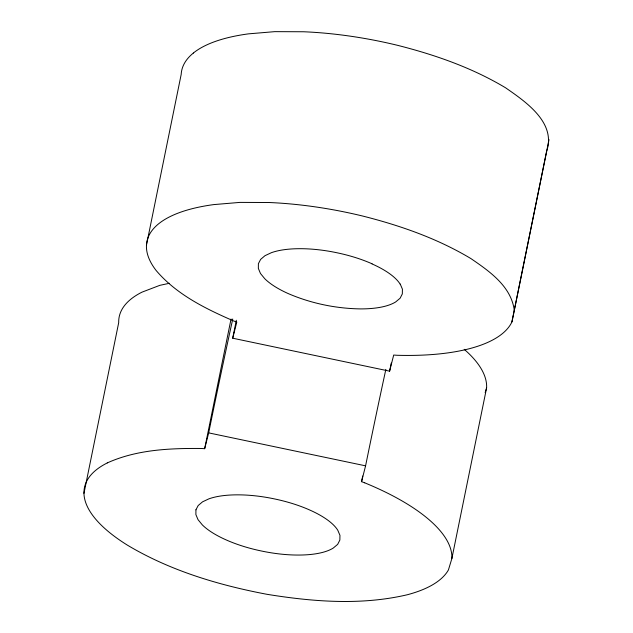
<?xml version="1.0" encoding="UTF-8"?>
<svg xmlns="http://www.w3.org/2000/svg" width="633" height="633" viewBox="0 0 633 633"><rect width="100%" height="100%" fill="white"/><g stroke="black" fill="none" stroke-linecap="round" stroke-linejoin="round"><path stroke-width="0.95" d="M83.96 493.352L118.703 322.608A186.964 68.222 11.5 0 1 141.99 292.153L159.793 285.348L169.407 283.283M146.452 245.153L181.188 74.401A186.964 68.222 11.5 0 1 193.342 53.069M107.286 462.913C136.665 449.636 169.549 448.204 201.302 448.48L204.665 448.686L231.045 319.032M364.695 482.805L361.562 481.673L362.709 476.032M464.234 349.329A187.368 68.364 11.5 0 1 486.603 387.894L451.843 558.638L448.417 569.961A186.988 68.229 11.5 0 1 407.169 594.783C361.134 605.552 313.177 601.793 266.944 594.3C218.353 585.074 170.063 570.657 127.383 545.14A186.949 68.214 11.5 0 1 107.254 462.945M236.323 320.258A133.713 2.176 -78.1 0 1 232.699 338.204L389.604 371.167L393.694 355.05L397.057 355.279A187.368 68.364 11.5 0 0 511.939 321.896L546.659 151.145C556.375 122.541 525.643 101.731 505.617 87.821C472.25 67.81 435.235 54.857 397.651 45.347A186.846 68.174 11.5 0 0 303.634 31.761L274.73 31.65L248.532 33.85A186.949 68.214 11.5 0 0 193.326 53.061M511.923 321.896L549.04 139.6M204.665 448.686L208.676 432.877A133.713 2.176 -78.1 0 1 232.754 319M232.699 338.204L236.789 322.11L233.664 320.955C205.337 308.643 176.457 294.448 156.122 270.473A186.964 68.222 11.5 0 1 172.485 215.465A186.949 68.214 11.5 0 1 213.804 204.594L239.986 202.394L268.898 202.505A186.846 68.174 11.5 0 1 362.915 216.098C400.499 225.601 437.514 238.554 470.881 258.565C489.396 271.233 511.195 286.274 514.297 310.344M361.562 481.673L365.581 465.841A133.713 2.176 -78.1 0 1 385.853 369.395M485.155 392.61L486.587 387.894M208.676 432.877L365.581 465.841M400.238 284.09L402.422 289.178L402.319 293.918L400.127 298.206L395.712 301.909A73.301 26.744 11.5 0 1 360.644 308.904C335.988 308.548 311.373 303.46 288.68 293.783A73.23 26.721 11.5 0 1 264.776 278.726L260.479 273.496L258.351 268.424L258.391 263.684L260.638 259.388L264.998 255.677L271.383 252.694A73.23 26.721 11.5 0 1 300.121 248.698A72.217 26.349 11.5 0 1 336.962 252.765A72.225 26.349 11.5 0 1 372.085 263.811M372.054 263.937A73.301 26.744 11.5 0 1 400.198 284.217M364.679 482.813A187.368 68.364 11.5 0 1 451.867 558.638M391.249 363.073A133.713 2.176 -78.1 0 1 389.604 371.167M195.937 509.818L195.882 514.574L198.018 519.646L202.307 524.876A73.23 26.721 11.5 0 0 226.218 539.933A72.217 26.349 11.5 0 0 261.287 550.971A72.225 26.349 11.5 0 0 298.183 555.054A73.301 26.744 11.5 0 0 333.251 548.059L337.666 544.364L339.858 540.052L339.953 535.328L337.777 530.24A73.301 26.744 11.5 0 0 309.624 509.969A72.225 26.349 11.5 0 0 274.5 498.923A72.217 26.349 11.5 0 0 237.66 494.848A73.23 26.721 11.5 0 0 208.914 498.844L202.536 501.834L198.176 505.545L195.937 509.818"/></g></svg>
